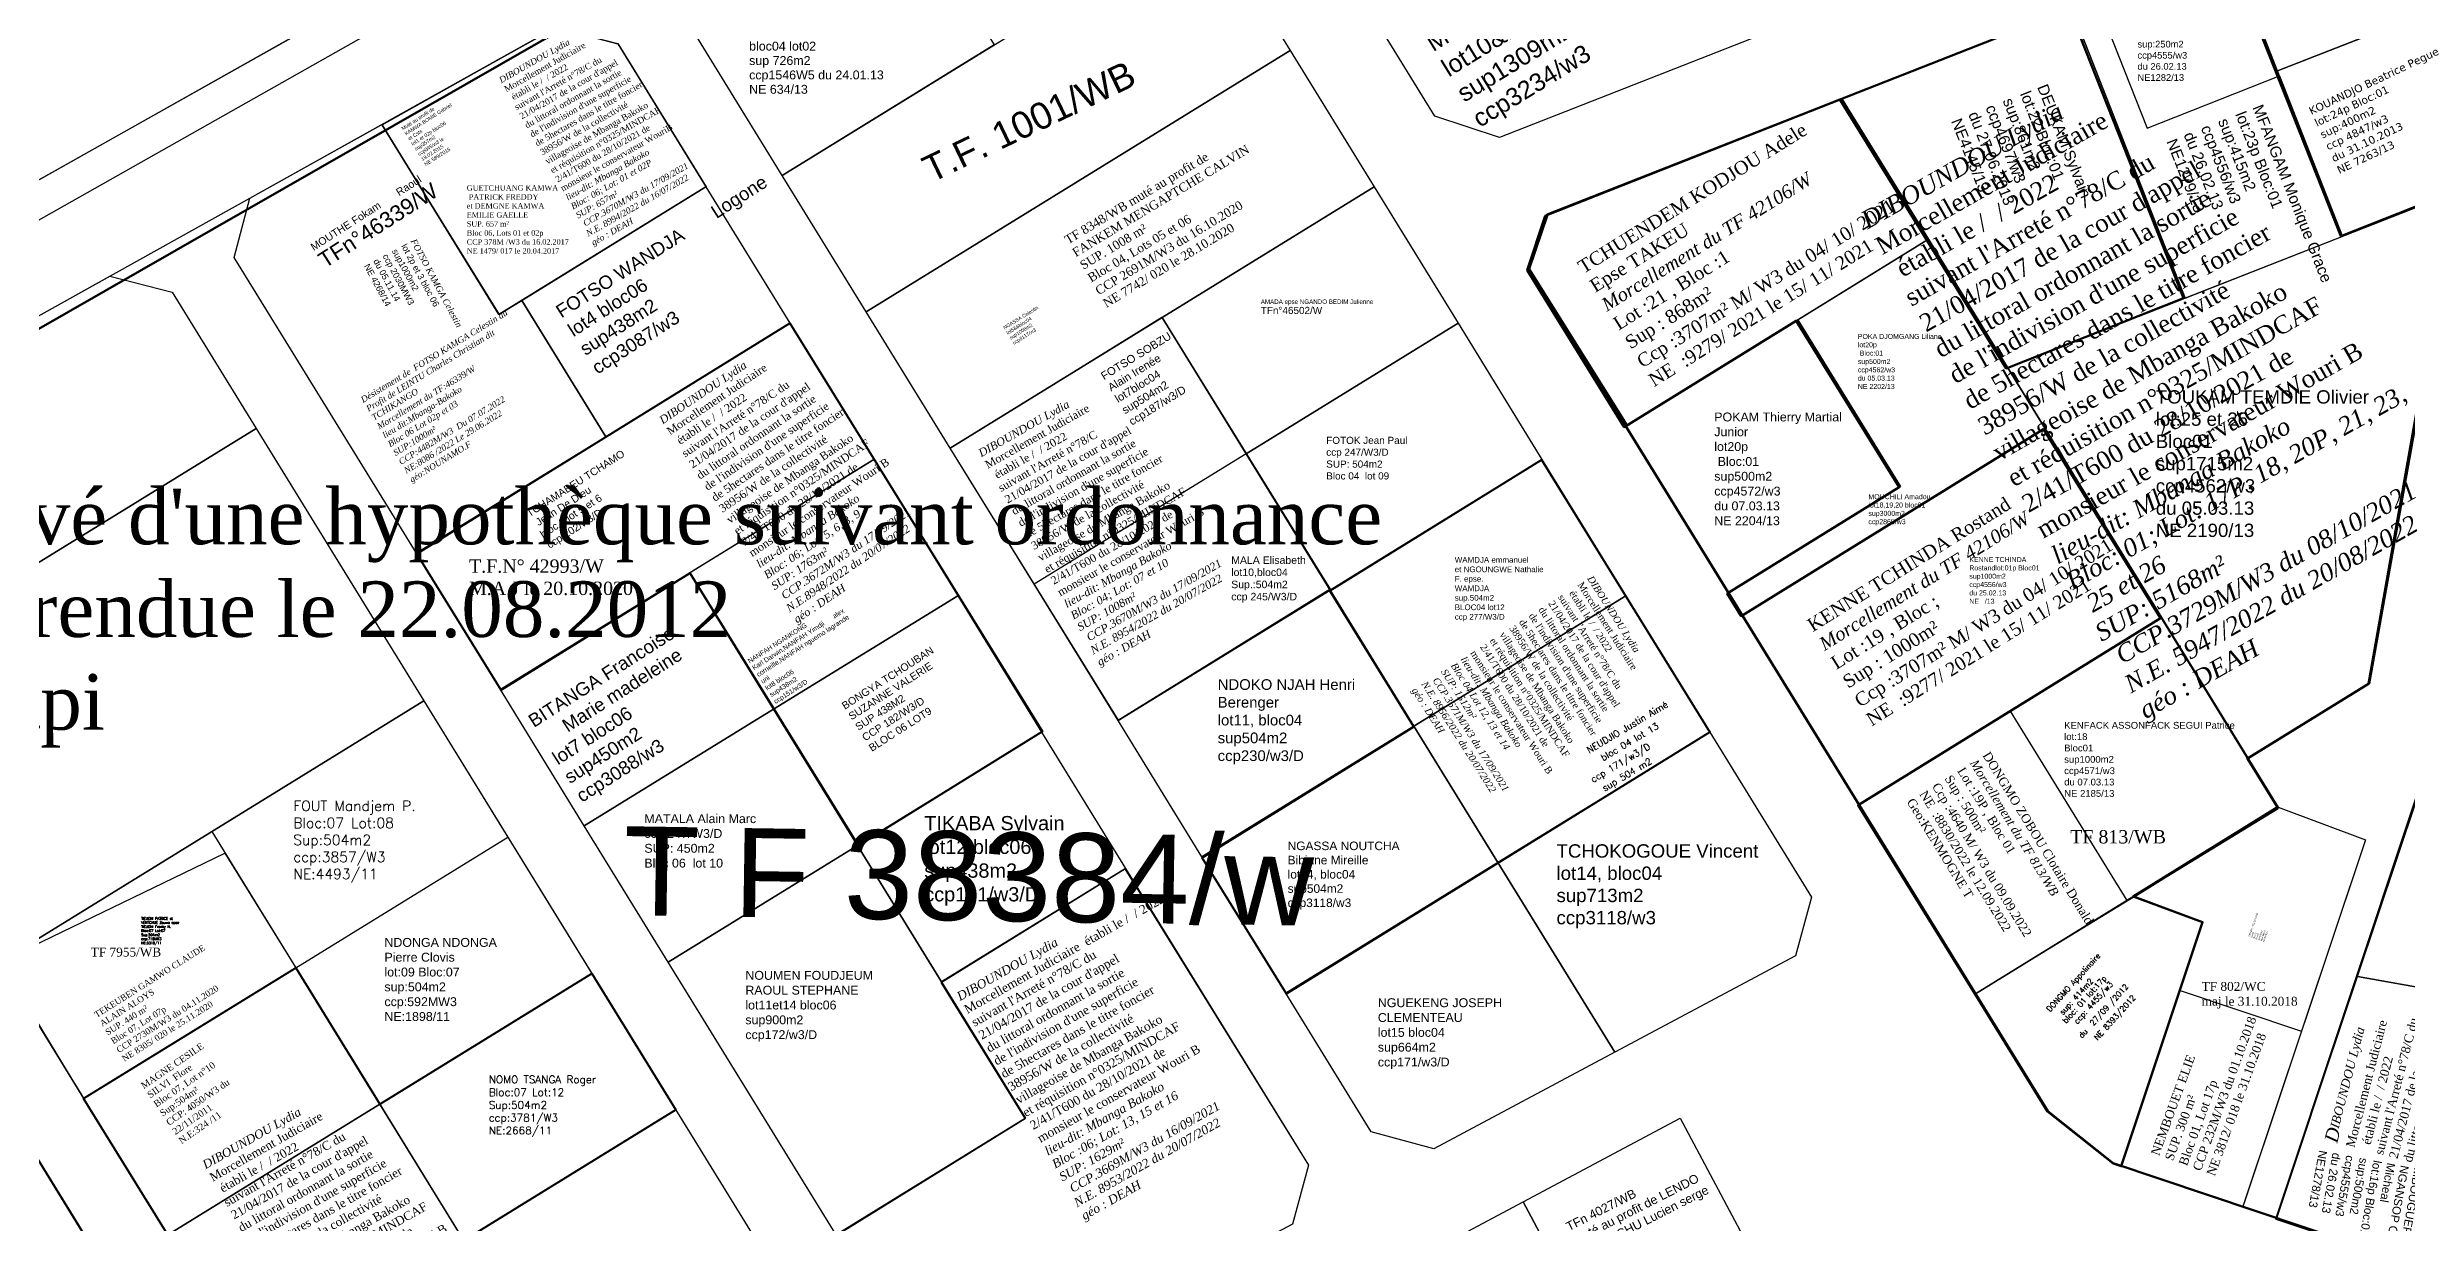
# Model space of a CAD drawing. Header units: millimetres. Extents: x 587399 to 927168, y 438565 to 1444955.
# Drawn here: x 922943.3 to 923208.7, y 1443260.9 to 1443393.1 of the extents above; entities that cross this region are included whole.
import ezdxf
from ezdxf.enums import TextEntityAlignment as Align

# ---------------------------------------------------------------- set-up
doc = ezdxf.new("R2010")
doc.units = ezdxf.units.MM
doc.header["$LTSCALE"] = 2
for name, color, linetype in [('CONTOUR', 130, 'Continuous'), ('end maj 26 02 2021', 7, 'Continuous'), ('MAJ NOV 2021', 7, 'Continuous'), ('TF 34914 ANNULE', 250, 'Continuous')]:
    doc.layers.add(name, color=color, linetype=linetype)
doc.styles.add('FONT1', font='romanc.shx', dxfattribs={"width": 0.7, "oblique": 18, "height": 3})
doc.styles.add('RomanS', font='romans.shx')
doc.styles.get("Standard").update_dxf_attribs({"font": 'arial.ttf'})
doc.styles.add('Times 1.0', font='times.ttf', dxfattribs={"width": 0.99, "height": 1})
doc.styles.add('Verdana 2.0', font='verdana.ttf', dxfattribs={"width": 0.99, "height": 2})

msp = doc.modelspace()

# ---------------------------------------------------------------- linework, layer by layer
at = {"color": 6, "lineweight": 40, "flags": 128}
for points in [[(922894.409, 1443336.18), (922901.398, 1443334.357), (922977.875, 1443210.199), (922976.084, 1443203.59), (922935.395, 1443181.901), (922928.36, 1443183.806), (922853.098, 1443305.994), (922854.74, 1443312.863), (922876.58, 1443326.24)], [(922938.817, 1443273.609), (922948.257, 1443258.283), (922924.417, 1443243.597), (922914.977, 1443258.923)]]:
    msp.add_lwpolyline(points, close=True, dxfattribs=at)
at = {"lineweight": 40, "flags": 128}
msp.add_lwpolyline([(922971.263, 1443289.576), (922980.704, 1443274.25), (923004.543, 1443288.935), (923014.012, 1443273.626), (922990.143, 1443258.924), (922999.582, 1443243.6), (922975.799, 1443228.948), (922947.394, 1443274.874)], close=True, dxfattribs=at)
at = {"layer": 'CONTOUR', "lineweight": 70, "flags": 128}
msp.add_lwpolyline([(923188.402, 1443404.4), (923201.261, 1443371.848), (923214.168, 1443376.946), (923204.373, 1443321.517), (923190.772, 1443313.105), (923194.148, 1443307.647), (923177.933, 1443297.618), (923185.706, 1443294.727), (923176.568, 1443267.269), (923175.666, 1443267.576), (923168.292, 1443273.407), (923160.129, 1443286.606), (923146.979, 1443307.868), (923180.998, 1443328.908), (923167.848, 1443350.17), (923133.828, 1443329.13), (923132.251, 1443331.682), (923151.58, 1443343.637), (923140.007, 1443362.347), (923120.678, 1443350.392), (923109.762, 1443368.043), (923111.782, 1443374.133), (923144.929, 1443387.227), (923163.634, 1443356.984), (923183.59, 1443364.867), (923170.73, 1443397.42)], dxfattribs=at)
at = {"layer": 'CONTOUR', "flags": 128}
for points in [[(923000.475, 1443395.313), (923007.468, 1443393.504), (923017.416, 1443377.42), (922994.17, 1443363.044), (922980.968, 1443384.39)], [(923068.675, 1443362.76), (923087.611, 1443332.143), (923063.797, 1443317.415), (923044.861, 1443348.032)], [(923064.522, 1443300.721), (923085.145, 1443267.377), (923083.367, 1443260.765), (923048.616, 1443242.16), (923041.579, 1443244.052), (923032.043, 1443259.47), (923053.306, 1443272.62), (923043.838, 1443287.928)]]:
    msp.add_lwpolyline(points, close=True, dxfattribs=at)
at = {"layer": 'CONTOUR', "lineweight": 40, "flags": 128}
for points in [[(923026.823, 1443362.063), (923055.227, 1443316.137), (923034.541, 1443303.344), (923015.605, 1443333.961), (922994.343, 1443320.81), (922984.875, 1443336.119)], [(923111.366, 1443346.714), (923130.302, 1443316.097), (923082.676, 1443286.641), (923073.208, 1443301.949), (923097.021, 1443316.678), (923087.549, 1443331.984)], [(923209.747, 1443308.63), (923231.754, 1443304.741), (923228.1, 1443284.061), (923240.378, 1443281.892), (923229.582, 1443249.463), (923193.995, 1443261.311)]]:
    msp.add_lwpolyline(points, close=True, dxfattribs=at)
at = {"layer": 'end maj 26 02 2021', "color": 3, "linetype": 'ByBlock'}
for p, q in [((923034.513, 1443425.745), (922918.35, 1443360.11)), ((922876.582, 1443326.236), (923038.976, 1443416.784))]:
    msp.add_line(p, q, dxfattribs=at)
at = {"layer": 'end maj 26 02 2021', "linetype": 'ByBlock', "lineweight": 50}
for p, q in [((923111.988, 1443374.282), (923215.066, 1443414.791)), ((923109.957, 1443368.196), (923111.988, 1443374.282)), ((923168.314, 1443273.453), (923109.957, 1443368.196)), ((923175.677, 1443267.606), (923168.314, 1443273.453)), ((923273.383, 1443234.881), (923175.677, 1443267.606))]:
    msp.add_line(p, q, dxfattribs=at)
at = {"layer": 'end maj 26 02 2021', "color": 5, "linetype": 'ByBlock'}
msp.add_line((922990.67, 1443405.35), (922915.91, 1443363.31), dxfattribs=at)
at = {"layer": 'end maj 26 02 2021', "linetype": 'ByBlock'}
msp.add_line((922977.4, 1443397.89), (922942.12, 1443378.05), dxfattribs=at)
at = {"layer": 'end maj 26 02 2021', "linetype": 'ByBlock', "ltscale": 0.0014}
for p, q in [((923083.102, 1443392.727), (923092.542, 1443377.401)), ((922996.674, 1443364.634), (923017.383, 1443377.389)), ((923017.383, 1443377.389), (923026.823, 1443362.063)), ((923092.542, 1443377.401), (923044.861, 1443348.032)), ((923006.114, 1443349.308), (922996.674, 1443364.634)), ((923044.861, 1443348.032), (923035.421, 1443363.358)), ((923026.823, 1443362.063), (923006.114, 1443349.308)), ((923078.14, 1443347.39), (923087.58, 1443332.06)), ((922994.268, 1443320.87), (923015.554, 1443333.982)), ((923015.554, 1443333.982), (923024.994, 1443318.656)), ((923063.74, 1443317.38), (923054.3, 1443332.71)), ((923087.58, 1443332.06), (923063.74, 1443317.38)), ((923003.708, 1443305.545), (922994.268, 1443320.87)), ((923024.994, 1443318.656), (923003.708, 1443305.545)), ((923073.182, 1443302.054), (923097.022, 1443316.739)), ((923097.022, 1443316.739), (923106.462, 1443301.413)), ((923106.462, 1443301.413), (923130.302, 1443316.097)), ((923130.302, 1443316.097), (923141.733, 1443297.54)), ((923082.622, 1443286.728), (923073.182, 1443302.054)), ((923106.462, 1443301.413), (923082.622, 1443286.728)), ((923119.598, 1443280.087), (923106.462, 1443301.413)), ((923141.733, 1443297.54), (923139.943, 1443290.931)), ((923139.943, 1443290.931), (923119.598, 1443280.087))]:
    msp.add_line(p, q, dxfattribs=at)
at = {"layer": 'end maj 26 02 2021', "color": 2, "linetype": 'ByBlock', "lineweight": 50, "ltscale": 0.0014, "flags": 128}
msp.add_lwpolyline([(923614.333, 1443642.287), (923626.35, 1443637.457), (923644.252, 1443611.185), (923935.141, 1442863.592), (923972.548, 1442778.381), (924016.972, 1442698.596), (924028.818, 1442680.362), (924035.937, 1442657.451), (924041.887, 1442629.718), (924034.273, 1442318.726), (923662.275, 1442331.869), (923559.098, 1442327.021), (923447.66, 1442296.73), (923146.118, 1442188.529), (923038.064, 1442136.459), (922975.999, 1442199.414), (922520.172, 1443111.88), (922562.844, 1443135.084), (922819.905, 1443291.35), (923038.98, 1443416.78), (923325.784, 1443533.848), (923601.592, 1443641.276)], close=True, dxfattribs=at)
at = {"layer": 'end maj 26 02 2021', "linetype": 'ByBlock', "flags": 128}
for points in [[(923118.604, 1443452.091), (923140.489, 1443396.225), (923106.66, 1443382.933), (923099.384, 1443385.361), (923073.846, 1443426.822), (923075.794, 1443433.106)], [(923154.899, 1443371.503), (923168.01, 1443350.217), (923133.952, 1443329.239), (923132.379, 1443331.794), (923151.73, 1443343.713), (923140.192, 1443362.444)], [(923140.192, 1443362.444), (923151.73, 1443343.713), (923132.379, 1443331.794), (923120.841, 1443350.525)], [(923168.01, 1443350.217), (923181.121, 1443328.931), (923147.064, 1443307.953), (923133.952, 1443329.239)], [(923194.232, 1443307.645), (923204.065, 1443303.968), (923190.25, 1443262.727), (923176.578, 1443267.306), (923185.767, 1443294.741), (923177.999, 1443297.646)], [(923209.882, 1443308.746), (923231.882, 1443304.817), (923228.19, 1443284.144), (923203.141, 1443288.618)], [(923203.141, 1443288.618), (923219.793, 1443285.644), (923209.911, 1443256.141), (923194.043, 1443261.456)], [(923203.141, 1443288.618), (923219.793, 1443285.644), (923209.911, 1443256.141), (923194.043, 1443261.456)]]:
    msp.add_lwpolyline(points, close=True, dxfattribs=at)
at = {"layer": 'end maj 26 02 2021', "linetype": 'ByBlock', "ltscale": 0.0014, "flags": 128}
for points in [[(923036.32, 1443415.29), (923049.82, 1443393.37), (923025.98, 1443378.68), (923014.46, 1443397.39), (923016.2, 1443404.09)], [(923215.086, 1443414.791), (923220.371, 1443410.46), (923218.502, 1443399.998), (923194.155, 1443390.431), (923188.663, 1443404.409)], [(923073.662, 1443408.053), (923083.102, 1443392.727), (923035.421, 1443363.358), (923025.981, 1443378.684)], [(923173.772, 1443398.558), (923179.485, 1443384.015), (923194.377, 1443389.867), (923201.463, 1443371.833), (923183.779, 1443364.885), (923170.979, 1443397.461)], [(923068.702, 1443362.716), (923078.142, 1443347.391), (923054.301, 1443332.706), (923044.861, 1443348.032)], [(923101.982, 1443362.075), (923111.422, 1443346.749), (923087.582, 1443332.065), (923078.142, 1443347.391)], [(922966.783, 1443350.239), (922985.663, 1443319.587), (922937.982, 1443290.218), (922919.102, 1443320.869)], [(923036.263, 1443346.737), (923045.703, 1443331.41), (923024.994, 1443318.656), (923015.554, 1443333.982)], [(923045.703, 1443331.411), (923055.143, 1443316.085), (923034.434, 1443303.33), (923024.994, 1443318.656)], [(923087.582, 1443332.065), (923097.022, 1443316.739), (923073.182, 1443302.054), (923063.741, 1443317.38)], [(923120.862, 1443331.423), (923130.302, 1443316.097), (923106.462, 1443301.413), (923097.022, 1443316.739)], [(922985.663, 1443319.587), (923034.462, 1443240.362), (923032.672, 1443233.753), (922991.983, 1443212.064), (922984.948, 1443213.969), (922937.982, 1443290.218)], [(923024.994, 1443318.656), (923034.434, 1443303.33), (923013.148, 1443290.219), (923003.708, 1443305.545)], [(923055.143, 1443316.085), (923064.583, 1443300.759), (923043.875, 1443288.004), (923034.434, 1443303.33)], [(922961.823, 1443304.902), (922971.263, 1443289.576), (922947.422, 1443274.892), (922937.982, 1443290.218)], [(922995.103, 1443304.261), (923004.543, 1443288.935), (922980.703, 1443274.25), (922971.263, 1443289.576)], [(923034.434, 1443303.33), (923053.315, 1443272.678), (923032.029, 1443259.567), (923013.148, 1443290.219)], [(923064.583, 1443300.759), (923085.145, 1443267.377), (923083.355, 1443260.768), (923048.57, 1443242.227), (923041.536, 1443244.132), (923032.029, 1443259.567), (923053.315, 1443272.678), (923043.875, 1443288.004)], [(923106.462, 1443301.413), (923119.598, 1443280.087), (923099.253, 1443269.242), (923092.219, 1443271.148), (923082.622, 1443286.728)], [(923177.999, 1443297.646), (923185.767, 1443294.741), (923176.578, 1443267.3), (923175.677, 1443267.608), (923168.314, 1443273.453), (923160.175, 1443286.667)], [(922971.263, 1443289.576), (922980.703, 1443274.25), (922956.863, 1443259.566), (922947.422, 1443274.892)], [(923004.543, 1443288.935), (923013.983, 1443273.609), (922990.143, 1443258.924), (922990.143, 1443258.924), (922980.703, 1443274.25)], [(923126.957, 1443272.677), (923140.128, 1443247.968), (923122.478, 1443238.561), (923109.308, 1443263.27)], [(923109.308, 1443263.27), (923122.478, 1443238.561), (923064.126, 1443207.457), (923052.035, 1443227.087), (923053.825, 1443233.696)]]:
    msp.add_lwpolyline(points, close=True, dxfattribs=at)
at = {"layer": 'end maj 26 02 2021', "color": 3, "linetype": 'ByBlock', "lineweight": -3, "ltscale": 0.0014, "flags": 128}
msp.add_lwpolyline([(923073.662, 1443408.053), (923083.102, 1443392.727), (923035.421, 1443363.358), (923025.979, 1443378.682), (923073.662, 1443408.053)], dxfattribs=at)
at = {"layer": 'end maj 26 02 2021', "linetype": 'ByBlock', "lineweight": -3, "ltscale": 0.0014, "flags": 128}
for points in [[(923218.496, 1443399.96), (923214.379, 1443376.908), (923201.463, 1443371.833), (923194.155, 1443390.431)], [(923170.979, 1443397.461), (923183.779, 1443364.885), (923163.809, 1443357.038), (923145.159, 1443387.315)], [(923168.01, 1443350.217), (923181.121, 1443328.931), (923147.064, 1443307.953), (923133.952, 1443329.239)]]:
    msp.add_lwpolyline(points, close=True, dxfattribs=at)
at = {"layer": 'end maj 26 02 2021', "color": 3, "linetype": 'ByBlock', "ltscale": 0.0014, "flags": 128}
for points in [[(923000.475, 1443395.313), (923007.465, 1443393.491), (923017.383, 1443377.389), (922996.674, 1443364.634), (923006.114, 1443349.308), (922984.828, 1443336.196), (922964.345, 1443369.451), (922964.345, 1443369.451), (922966.09, 1443376.143)], [(923092.54, 1443377.4), (923101.98, 1443362.08), (923078.14, 1443347.39), (923068.7, 1443362.72)]]:
    msp.add_lwpolyline(points, close=True, dxfattribs=at)
at = {"layer": 'end maj 26 02 2021', "color": 150, "linetype": 'ByBlock', "lineweight": -3, "ltscale": 0.0014, "flags": 128}
for points in [[(923000.475, 1443395.313), (923007.465, 1443393.491), (923017.383, 1443377.389), (922994.111, 1443363.056), (922980.948, 1443384.426)], [(922963.289, 1443302.458), (922971.263, 1443289.576), (922947.423, 1443274.89), (922938.102, 1443290.296)], [(923183.185, 1443287.031), (923196.859, 1443282.456), (923190.249, 1443262.725), (923176.576, 1443267.301)]]:
    msp.add_lwpolyline(points, close=True, dxfattribs=at)
at = {"layer": 'end maj 26 02 2021', "color": 3, "linetype": 'ByBlock', "lineweight": -3, "ltscale": 0.0014, "flags": 128}
for points in [[(923083.102, 1443392.727), (923092.542, 1443377.401), (923044.861, 1443348.032), (923035.421, 1443363.358)], [(923194.232, 1443307.645), (923204.065, 1443303.968), (923190.262, 1443262.721), (923176.58, 1443267.305), (923185.767, 1443294.741), (923178.095, 1443297.61)], [(922961.823, 1443304.902), (922971.263, 1443289.576), (922947.423, 1443274.89), (922937.982, 1443290.218)], [(923126.957, 1443272.677), (923140.128, 1443247.968), (923122.478, 1443238.561), (923109.308, 1443263.27)]]:
    msp.add_lwpolyline(points, close=True, dxfattribs=at)
at = {"layer": 'end maj 26 02 2021', "linetype": 'ByBlock', "lineweight": 25, "ltscale": 0.0014, "flags": 128}
msp.add_lwpolyline([(922980.948, 1443384.426), (922994.111, 1443363.056), (922996.674, 1443364.634), (923006.114, 1443349.308), (922984.828, 1443336.196), (922964.345, 1443369.451), (922966.09, 1443376.143)], close=True, dxfattribs=at)
at = {"layer": 'end maj 26 02 2021', "color": 250, "linetype": 'ByBlock', "flags": 128}
msp.add_lwpolyline([(923214.379, 1443376.908), (923204.483, 1443321.497), (923190.866, 1443313.11), (923163.809, 1443357.038)], close=True, dxfattribs=at)
at = {"layer": 'end maj 26 02 2021', "color": 2, "linetype": 'ByBlock', "flags": 128}
msp.add_lwpolyline([(923154.899, 1443371.503), (923194.233, 1443307.465), (923160.175, 1443286.667), (923120.841, 1443350.525)], close=True, dxfattribs=at)
at = {"layer": 'end maj 26 02 2021', "linetype": 'ByBlock', "ltscale": 0.0014, "flags": 128}
for points in [[(922950.361, 1443367.374), (922957.351, 1443365.552), (922966.783, 1443350.239), (922919.102, 1443320.869), (922908.392, 1443338.257), (922910.137, 1443344.949), (922950.361, 1443367.374)], [(923111.422, 1443346.749), (923120.862, 1443331.423), (923097.022, 1443316.739), (923087.58, 1443332.06), (923111.422, 1443346.749)], [(922985.663, 1443319.587), (922995.103, 1443304.261)]]:
    msp.add_lwpolyline(points, dxfattribs=at)
at = {"layer": 'end maj 26 02 2021', "color": 3, "linetype": 'ByBlock', "flags": 128}
msp.add_lwpolyline([(923026.823, 1443362.063), (923036.263, 1443346.737), (922994.268, 1443320.87), (922984.828, 1443336.196)], close=True, dxfattribs=at)
at = {"layer": 'end maj 26 02 2021', "color": 5, "linetype": 'ByBlock', "flags": 128}
msp.add_lwpolyline([(922980.703, 1443274.25), (922999.583, 1443243.598), (922975.743, 1443228.914), (922956.863, 1443259.566)], close=True, dxfattribs=at)
at = {"layer": 'MAJ NOV 2021', "flags": 128}
for points in [[(923145.203, 1443387.257), (923154.903, 1443371.504), (923140.276, 1443362.495), (923121.033, 1443350.642), (923110.073, 1443368.167), (923112.105, 1443374.256), (923128.816, 1443380.819)], [(923168.014, 1443350.219), (923181.125, 1443328.933), (923147.068, 1443307.955), (923133.956, 1443329.241)]]:
    msp.add_lwpolyline(points, close=True, dxfattribs=at)
at = {"layer": 'TF 34914 ANNULE', "color": 3, "lineweight": 30, "ltscale": 0.0014, "flags": 128}
msp.add_lwpolyline([(923181.121, 1443328.931), (923194.232, 1443307.645), (923160.175, 1443286.667), (923147.064, 1443307.953), (923181.121, 1443328.931)], dxfattribs=at)
at = {"layer": 'TF 34914 ANNULE', "color": 5, "ltscale": 0.0014, "flags": 128}
msp.add_lwpolyline([(923164.093, 1443318.442), (923177.199, 1443297.163), (923160.175, 1443286.667), (923147.064, 1443307.953), (923164.093, 1443318.442)], dxfattribs=at)

# ---------------------------------------------------------------- texts
at = {"color": 250, "attachment_point": 1}
for s, insert, char_height, width, rotation in [("\\A1;{\\fTimes New Roman|b0|i1|c0|p18;\\C7;DIBOUNDOU Lydia\\P\\A0;\\fTimes New Roman|b0|i0|c0|p18;\\C1;Morcellement Judiciaire \\P établi le /  / 2022\\Psuivant l'Arreté n°78/C du \\P21/04/2017 de la cour d'appel\\Pdu littoral ordonnant la sortie \\Pde l'indivision d'une superficie\\Pde 5hectares dans le titre foncier\\P38956/W de la collectivité\\Pvillageoise de Mbanga Bakoko\\Pet réquisition n°0325/MINDCAF\\P2/41/T600 du 28/10/2021 de \\Pmonsieur le conservateur WouriB\\A1;\\fTimes New Roman|b0|i1|c0|p18;\\C7;\\Plieu-dit: Mbanga Bakoko\\P\\C256;Bloc: 06; Lot: 01 et 02P \\PSUP: 657m²\\P CCP.3670M/W3 du 17/09/2021\\PN.E. 8994/2022 du 16/07/2022\\P\\C1;géo : DEAH}", (922994.026, 1443389.646), 0.7, 23.95816, 29.58016), ("\\A1;{\\fTimes New Roman|b0|i1|c0|p18;\\C7;DIBOUNDOU Lydia\\P\\A0;\\fTimes New Roman|b0|i0|c0|p18;\\C1;Morcellement Judiciaire  \\P établi le /  / 2022\\Psuivant l'Arreté n°78/C du \\P21/04/2017 de la cour d'appel\\Pdu littoral ordonnant la sortie \\Pde l'indivision d'une superficie\\Pde 5hectares dans le titre foncier\\P38956/W de la collectivité\\Pvillageoise de Mbanga Bakoko\\Pet réquisition n°0325/MINDCAF\\P2/41/T600 du 28/10/2021 de \\Pmonsieur le conservateur Wouri B\\A1;\\fTimes New Roman|b0|i1|c0|p18;\\P\\C7;lieu-dit: Mbanga Bakoko\\P\\C256;Bloc: 01; Lot: 17P, 18, 20P, 21, 23,\\P 25 et 26 \\PSUP: 5168m²\\P CCP.3729M/W3 du 08/10/2021\\PN.E. 5947/2022 du 20/08/2022\\P\\C1;géo : DEAH}", (923147.05, 1443374.345), 2, 53.17525, 29.58016), ("\\A1;{\\fTimes New Roman|b0|i1|c0|p18;\\C7;DIBOUNDOU Lydia\\P\\A0;\\fTimes New Roman|b0|i0|c0|p18;\\C1;Morcellement Judiciaire \\P établi le /  / 2022\\Psuivant l'Arreté n°78/C du \\P21/04/2017 de la cour d'appel\\Pdu littoral ordonnant la sortie \\Pde l'indivision d'une superficie\\Pde 5hectares dans le titre foncier\\P38956/W de la collectivité\\Pvillageoise de Mbanga Bakoko\\Pet réquisition n°0325/MINDCAF\\P2/41/T600 du 28/10/2021 de \\Pmonsieur le conservateur Wouri B\\A1;\\fTimes New Roman|b0|i1|c0|p18;\\P\\C7;lieu-dit: Mbanga Bakoko\\P\\C256;Bloc: 06; Lot: 5, 6, 8, 9\\PSUP: 1763m²\\P CCP.3672M/W3 du 17/09/2021\\PN.E.8948/2022 du 20/07/2022\\P\\C1;géo : DEAH}", (923012.022, 1443351.428), 0.9, 36.69201, 34.00733), ("\\A1;{\\fTimes New Roman|b0|i1|c0|p18;\\C7;DIBOUNDOU Lydia\\P\\A0;\\fTimes New Roman|b0|i0|c0|p18;\\C1;Morcellement Judiciaire \\P établi le /  / 2022\\Psuivant l'Arreté n°78/C  \\P21/04/2017 de la cour d'appel\\Pdu littoral ordonnant la sortie \\Pde l'indivision d'une superficie\\Pde 5hectares dans le titre foncier\\P38956/W de la collectivité\\Pvillageoise de Mbanga Bakoko\\Pet réquisition n°0325/MINDCAF\\P2/41/T600 du 28/10/2021 de \\Pmonsieur le conservateur Wouri B\\P\\A1;\\fTimes New Roman|b0|i1|c0|p18;\\C7;lieu-dit: Mbanga Bakoko\\P\\C256;Bloc: 04; Lot: 07 et 10 \\PSUP: 1008m²\\P CCP.3670M/W3 du 17/09/2021\\PN.E. 8954/2022 du 20/07/2022\\P\\C1;géo : DEAH}", (923047.916, 1443347.775), 0.9, 24.01987, 29.58016), ("\\A1;{\\fTimes New Roman|b0|i1|c0|p18;\\C7;DIBOUNDOU Lydia\\P\\A0;\\fTimes New Roman|b0|i0|c0|p18;\\C1;Morcellement Judiciaire \\P établi le /  / 2022\\Psuivant l'Arreté n°78/C du \\P21/04/2017 de la cour d'appel\\Pdu littoral ordonnant la sortie \\Pde l'indivision d'une superficie\\Pde 5hectares dans le titre foncier\\P38956/W de la collectivité\\Pvillageoise de Mbanga Bakoko\\Pet réquisition n°0325/MINDCAF\\P2/41/T600 du 28/10/2021 de \\Pmonsieur le conservateur Wouri B\\A1;\\fTimes New Roman|b0|i1|c0|p18;\\P\\C7;lieu-dit: Mbanga Bakoko\\P\\C256;Bloc 04 Lot 12, 13 et 14\\PSUP: 1512m²\\P CCP.3671M/W3 du 17/09/2021\\PN.E. 8956/2022 du 20/07/2022\\P\\C1;géo : DEAH}", (923117.137, 1443333.772), 0.78, 18.4269, 302.49341), ("\\A1;{\\fTimes New Roman|b0|i1|c0|p18;\\C7;DIBOUNDOU Lydia\\P\\A0;\\fTimes New Roman|b0|i0|c0|p18;\\C1;Morcellement Judiciaire  établi le /  / 2022\\Psuivant l'Arreté n°78/C du \\P21/04/2017 de la cour d'appel\\Pdu littoral ordonnant la sortie \\Pde l'indivision d'une superficie\\Pde 5hectares dans le titre foncier\\P38956/W de la collectivité\\Pvillageoise de Mbanga Bakoko\\Pet réquisition n°0325/MINDCAF\\P2/41/T600 du 28/10/2021 de \\Pmonsieur le conservateur Wouri B\\A1;\\fTimes New Roman|b0|i1|c0|p18;\\C7;\\Plieu-dit: Mbanga Bakoko\\P\\C256;Bloc :06; Lot: 13, 15 et 16\\PSUP: 1629m²\\P CCP.3669M/W3 du 16/09/2021\\PN.E. 8953/2022 du 20/07/2022\\P\\C1;géo : DEAH}", (923045.472, 1443286.702), 1, 73.02934, 29.58016), ("\\A1;{\\fTimes New Roman|b0|i1|c0|p18;\\C7;D\\H0.6667x;IBOUNDOU Lydia\\P\\A0;\\fTimes New Roman|b0|i0|c0|p18;\\C1;Morcellement Judiciaire\\P  établi le /  / 2022\\Psuivant l'Arreté n°78/C du \\P21/04/2017 de la cour d'appel\\Pdu littoral ordonnant la sortie \\Pde l'indivision d'une superficie\\Pde 5hectares dans le titre foncier\\P38956/W de la collectivité\\Pvillageoise de Mbanga Bakoko\\Pet réquisition n°0325/MINDCAF\\P2/41/T600 du 28/10/2021 de \\Pmonsieur le conservateur Wouri B\\A1;\\fTimes New Roman|b0|i1|c0|p18;\\C7;\\Plieu-dit: Mbanga Bakoko\\P\\C256;Bloc: 01; Lot: 12P, 15P, 12 et 16 \\PSUP: 1680m²\\P CCP.3724M/W3 du 07/10/2021\\PN.E. 8998/2022 du  16 /09/2022\\P\\C1;géo : DEAH}", (923199.402, 1443270.18), 1.5, 48.92269, 75.47902), ("\\A1;{\\fTimes New Roman|b0|i1|c0|p18;\\C7;DIBOUNDOU Lydia\\P\\A0;\\fTimes New Roman|b0|i0|c0|p18;\\C1;Morcellement Judiciaire  \\P établi le /  / 2022\\Psuivant l'Arreté n°78/C du \\P21/04/2017 de la cour d'appel\\Pdu littoral ordonnant la sortie \\Pde l'indivision d'une superficie\\Pde 5hectares dans le titre foncier\\P38956/W de la collectivité\\Pvillageoise de Mbanga Bakoko\\Pet réquisition n°0325/MINDCAF\\P2/41/T600 du 28/10/2021 de \\Pmonsieur le conservateur Wouri B\\A1;\\fTimes New Roman|b0|i1|c0|p18;\\C7;\\Plieu-dit: Mbanga Bakoko\\P\\C256;Bloc: 07 ;Lot: 10, 11, 12, 13 et 14 \\PSUP: 2015m²\\P CCP.3669M/W3 du 16/09/2021\\PN.E. 8989/2022 du  16 /09/2022\\P\\C1;géo : DEAH}", (922960.633, 1443267.771), 0.975, 36.69201, 29.58016)]:
    msp.add_mtext(s, dxfattribs=dict(at, insert=insert, char_height=char_height, width=width, rotation=rotation))
at = {"layer": 'end maj 26 02 2021', "linetype": 'ByBlock', "ltscale": 0.0014}
for s, height, p in [('bloc04 lot02 ', 1, (923022.248, 1443392.725)), ('sup 726m2', 1, (923022.248, 1443391.106)), ('ccp1546W5 du 24.01.13', 1, (923022.248, 1443389.487)), ('NE 634/13', 1, (923022.248, 1443387.868)), ('lot10,bloc04', 0.84375, (923076.473, 1443333.635)), ('MALA Elisabeth', 0.84375, (923076.473, 1443335.001)), ('ccp 245/W3/D', 0.84375, (923076.473, 1443330.903)), ('Sup.:504m2', 0.8438, (923076.473, 1443332.269))]:
    msp.add_text(s, height=height, dxfattribs=at).set_placement(p)
at = {"layer": 'end maj 26 02 2021', "color": 1, "linetype": 'ByBlock'}
for s, height, rotation, p in [('T.F. 1001/WB', 3, 25.62846, (923042.715, 1443377.803)), ('T F 38384/w', 10, 359.11666, (923008.04, 1443295.507))]:
    msp.add_text(s, height=height, rotation=rotation, dxfattribs=at).set_placement(p)
at = {"layer": 'end maj 26 02 2021', "linetype": 'ByBlock', "style": 'FONT1', "width": 0.99}
for s, p in [('NEUDJIO Justin Aimé', (923121.003, 1443316.656)), ('bloc 04 lot 13', (923121.287, 1443315.005)), ('ccp 171/w3/D', (923120.27, 1443312.587)), ('sup 504 m2', (923121.045, 1443311.211))]:
    msp.add_text(s, height=0.75, rotation=30.65679, dxfattribs=at).set_placement(p, align=Align.MIDDLE)
at = {"layer": 'end maj 26 02 2021', "linetype": 'ByBlock', "style": 'RomanS'}
for s, p in [('DONGMO Appolinaire', (923170.952, 1443288.158)), ('sup: 414m2', (923171.284, 1443286.556)), ('bloc: 01 lot:17p ', (923172.353, 1443286.406)), ('ccp: 4455/w3', (923173.203, 1443285.87)), ('du  27/09 /2012', (923174.328, 1443284.943)), ('NE 8393/2012', (923175.609, 1443284.197))]:
    msp.add_text(s, height=0.63, rotation=47.82796, dxfattribs=at).set_placement(p, align=Align.TOP_CENTER)
at = {"layer": 'end maj 26 02 2021', "color": 2, "linetype": 'ByBlock', "attachment_point": 1}
for s, insert, char_height, width, rotation in [('DEUMENI Jean-marie etWONGA TIAKO Josette M ICHELINE\\Plot10&11bloc03\\Psup1309m2\\Pccp3234/w3', (923094.635, 1443399.915), 2, 33.8, 31.63086), ('{\\C1;Muté au profit de\\P}KAMWA BOMIE Gabriel \\Pet Csts     \\Plot1 et 02p bloc06\\Psup357m2\\Pccp045/w3 le \\P19.02.2015\\PNE 589/2015', (922983.08, 1443384.087), 0.40943, 11.07104, 32.67099), ('MOUTHE Fokam       Raoul\\P{\\H2.087x;\\C1;TFn°46339/W}', (922972.812, 1443370.89), 0.85, 39.9758, 32.67099), ('FOTSO WANDJA       Logone\\Plot4 bloc06\\Psup438m2\\Pccp3087/w3', (923000.325, 1443363.851), 1.5, 33.8, 32.67099), ('NGASSA Celestin\\Plot5&6bloc04\\Psup1008m2\\Pccp3117/w3', (923050.77, 1443361.68), 0.4, 6.76, 31.63086), ('FOTSO SOBZU\\PAlain Irenée\\Plot7bloc04\\Psup504m2\\Pccp187/w3/D', (923061.688, 1443356.412), 0.9, 15.21, 31.63086), ('TCHAMABEU TCHAMO\\P Jean De Dieu\\Pbloc 6 lot 5 et 6\\Pccp 202/w3/D', (922997.088, 1443340.954), 0.84375, 19.0125, 32.67099), ('NANFAH NGANKONG\\PKarl Darwin,NANFAH Yimdji      alex corneille,NANFAH nguemo lagrande uni \\Plot8 bloc06\\Psup438m2\\Pccp151/w3/D', (923022.024, 1443324.247), 0.54, 12.168, 32.67099), ('BITANGA Francoise\\P     Marie madeleine \\Plot7 bloc06\\Psup450m2\\Pccp3088/w3', (922997.232, 1443317.808), 1.5, 33.8, 32.67099), ('BONGYA TCHOUBAN\\PSUZANNE VALERIE\\PSUP 438M2\\PCCP 182/W3/D\\PBLOC 06 LOT9\\P                              ', (923032.559, 1443319.3), 0.84375, 19.0125, 32.67099), ('\\A1;{\\C1;TFn 4027/WB\\PMuté au profit \\C7;de LENDO TCHETCHU Lucien serge \\Plot02 bloc05\\Psup560m2\\Pccp 2724M/W3 du 30.11.2020\\PNE 7888 / 020 du \\P02.11.2020}', (923114, 1443260.848), 1, 16.9, 26.95684)]:
    msp.add_mtext(s, dxfattribs=dict(at, insert=insert, char_height=char_height, width=width, rotation=rotation))
at = {"layer": 'end maj 26 02 2021', "linetype": 'ByBlock', "attachment_point": 1}
for s, insert, char_height, width in [('CHEUHEBOU DJIAHA Cathérine\\Plot:23P Bloc01\\Psup:250m2\\Pccp4555/w3\\Pdu 26.02.13\\PNE1282/13', (923178.403, 1443397.572), 0.75, 13.49), ('AMADA epse NGANDO BEDIM Julienne\\P{\\H1.6x;\\C1;TFn°46502/W}', (923079.796, 1443364.738), 0.5, 13.26), ('POKA DJOMGANG Liliane\\Plot20p\\P Bloc:01\\Psup500m2\\Pccp4562/w3\\Pdu 05.03.13\\PNE 2202/13', (923146.945, 1443360.86), 0.5625, 14.51), ('TOUKAM TEMDIE Olivier\\Plot:25 et 26\\PBloc01\\Psup1715m2\\Pccp4562/w3\\Pdu 05.03.13\\PNE 2190/13', (923180.462, 1443354.529), 1.5, 24.56371), ('POKAM Thierry Martial Junior\\Plot20p\\P Bloc:01\\Psup500m2\\Pccp4572/w3\\Pdu 07.03.13\\PNE 2204/13', (923130.798, 1443352.024), 1, 14.51), ('FOTOK Jean Paul\\Pccp 247/W3/D\\PSUP: 504m2\\PBloc 04  lot 09', (923087.156, 1443349.294), 0.8, 13.25605), ('WAMDJA emmanuel\\Pet NGOUNGWE Nathalie F. epse.\\PWAMDJA\\Psup.504m2\\PBLOC04 lot12\\Pccp 277/W3/D', (923101.613, 1443335.775), 0.64, 10.6048), ('KENNE TCHINDA Rostandlot:01p Bloc01\\Psup1000m2\\Pccp4556/w3\\Pdu 25.02.13\\PNE   /13', (923159.485, 1443335.771), 0.5625, 10.12), ('KENFACK ASSONFACK SEGUI Patrice\\Plot:18\\PBloc01\\Psup1000m2\\Pccp4571/w3\\Pdu 07.03.13\\PNE 2185/13', (923170.157, 1443317.233), 0.76553, 18.2)]:
    msp.add_mtext(s, dxfattribs=dict(at, insert=insert, char_height=char_height, width=width))
at = {"layer": 'end maj 26 02 2021', "linetype": 'ByBlock', "insert": (923197.57, 1443386.269), "char_height": 0.88165, "width": 31.62, "attachment_point": 1, "rotation": 25.40448, "style": 'Verdana 2.0'}
msp.add_mtext('{\\fVerdana|b0|i0|c0|p0;KOUANDJO Beatrice Pegue\\Plot:24p Bloc:01\\Psup:400m2\\Pccp 4847/w3\\Pdu 31.10.2013\\PNE 7263/13}', dxfattribs=at)
at = {"layer": 'end maj 26 02 2021', "linetype": 'ByBlock', "attachment_point": 1}
for s, insert, char_height, width, rotation in [('DEUKAM Sylvain\\Plot:22 Bloc:01\\Psup:861m2\\Pccp4697/w3\\Pdu 27.06.2013\\PNE4145/13', (923168.261, 1443389.092), 1.25, 21.52, 291.61521), ('MFANGAM Monique Grace\\Plot:23p Bloc:01\\Psup:415m2\\Pccp4556/w3\\Pdu 26.02.13\\PNE1279/13', (923192.478, 1443386.8), 1.25, 21.52, 291.61521), ('TANKOUA NGABO Blaise Paulin\\Plot:17p\\PBloc01\\Psup664m2\\Pccp4568/w3\\PNE 2199/13', (923190.861, 1443293.11), 0.17214, 3.09507, 70.32069), ('{\\fTimes New Roman|b0|i0|c0|p18;MAGNE CESILE SILVI  Flore \\PBloc 07, Lot n°10\\PSup:504m²\\PCCP: 4050/W3 du 22/11/2011\\PN.E:324 /11}', (922953.746, 1443276.539), 0.75, 10.84853, 34.44698), ('MBOUGUEP NGANSOP Oliver Micheal\\Plot:16p Bloc:01\\Psup:500m2\\Pccp4555/w3\\Pdu 26.02.13\\PNE1278/13', (923210.463, 1443266.983), 0.93371, 13.39565, 259.61634)]:
    msp.add_mtext(s, dxfattribs=dict(at, insert=insert, char_height=char_height, width=width, rotation=rotation))
at = {"layer": 'end maj 26 02 2021', "color": 150, "linetype": 'ByBlock', "lineweight": -3, "ltscale": 0.0014, "attachment_point": 1, "style": 'Times 1.0'}
for s, insert, char_height, width, rotation in [('{\\C1;TF 8348/WB muté au profit de\\P\\C256;FANKEM MENGAPTCHE CALVIN\\PSUP. 1008 m²\\PBloc 04, Lots 05 et 06\\PCCP 2691M/W3 du 16.10.2020\\PNE 7742/ 020 le 28.10.2020}', (923057.607, 1443371.766), 1, 51.53858, 31.09066), ('{\\fTimes New Roman|b0|i1|c0|p18;\\C1;Désistement de  \\W1;\\C256;FOTSO KAMGA Celestin\\W0.99;\\C7; au Profit de LEINTU Charles Christian dit\\PTCHIKANGO\\P\\C1;Morcellement du TF:46339/W\\C7;\\Plieu dit:Mbanga-Bakoko\\PBloc 06 Lot 02p et 03\\PSUP:1000m²\\PCCP:4482M/W3  Du 07.07.2022\\PNE:8086 /2022 Le 29.06.2022\\Pgéo:NOUNAMO.F}', (922978.472, 1443353.687), 0.7, 21.28271, 31.41212), ('{\\C256;TEKEUBEN GAMWO CLAUDE\\PALAIN ALOYS\\PSUP. 440 m²\\PBloc 07, Lot 07p\\PCCP 2730M/W3 du 04.11.2020\\PNE 8305/ 020 le 25.11.2020}', (922948.503, 1443284.526), 0.7, 30.05927, 32.14776), ('{\\C256;NEMBOUET ELIE\\PSUP. 300 m²\\PBloc 01, Lot 17p\\PCCP 232M/W3 du 01.10.2018\\PNE 3812/ 018 le 31.10.2018}', (923179.883, 1443268.717), 1, 58.48681, 69.95185)]:
    msp.add_mtext(s, dxfattribs=dict(at, insert=insert, char_height=char_height, width=width, rotation=rotation))
for s, insert, char_height, width in [('{\\fTimes New Roman|b0|i0|c186|p18;\\C256;GUETCHUANG KAMWA\\fTimes New Roman|b0|i0|c0|p18;\\P\\fTimes New Roman|b0|i0|c186|p18; PATRICK FREDDY\\Pet DEMGNE KAMWA \\fTimes New Roman|b0|i0|c0|p18;\\P\\fTimes New Roman|b0|i0|c186|p18;EMILIE GAELLE\\PSUP. 657 m²\\PBloc 06, Lots 01 et 02p\\PCCP 378M /W3 du 16.02.2017\\PNE 1479/ 017 le 20.04.2017}', (922990.487, 1443377.587), 0.6075, 19.95867), ('{\\fTimes New Roman|b0|i0|c186|p18;\\C1;T.F.N° 4\\fTimes New Roman|b0|i0|c0|p18;2993\\fTimes New Roman|b0|i0|c186|p18;/W\\PM.A.J le 20.10.2020 }', (922990.743, 1443335.502), 1.5, 55.93748), ('{\\C1;TF 813/WB}', (923170.829, 1443305.065), 1.5, 50.19084), ('{\\C1;TF 7955/WB}', (922948.187, 1443291.849), 1, 18.04038), ('{\\C1;TF 802/WC\\Pmaj le 31.10.2018}', (923185.613, 1443287.99), 1, 50.19084)]:
    msp.add_mtext(s, dxfattribs=dict(at, insert=insert, char_height=char_height, width=width))
at = {"layer": 'end maj 26 02 2021', "linetype": 'ByBlock', "insert": (922984.764, 1443371.645), "char_height": 0.71269, "attachment_point": 1, "rotation": 298.21671}
msp.add_mtext('{\\fTimes New Roman|b0|i1|c0|p18;FOTSO KAMGA Celestin\\P}lot 2p et 3 bloc 06\\Psup1000m2\\Pccp 2030MW3\\Pdu 05.11.14\\PNE 4268/14', dxfattribs=at)
at = {"layer": 'end maj 26 02 2021', "color": 1, "linetype": 'ByBlock', "lineweight": -3, "ltscale": 0.0014, "insert": (922916.578, 1443343.456), "char_height": 6.25024, "width": 534.8356, "attachment_point": 1, "style": 'Times 1.0'}
msp.add_mtext("{\\fTimes New Roman|b0|i0|c0|p0;est grevé d'une hypothèque suivant ordonnance\\Pn°521 rendue le 22.08.2012\\Ppar le tpi}", dxfattribs=at)
at = {"layer": 'end maj 26 02 2021', "color": 2, "linetype": 'ByBlock', "attachment_point": 1}
for s, insert, char_height, width in [('MOUCHILI Amadou\\Plot18,19,20 bloc01\\Psup3000m2\\Pccp2865/w3', (923148.133, 1443342.841), 0.5625, 10.12), ('NDOKO NJAH Henri \\PBerenger\\Plot11, bloc04\\Psup504m2\\Pccp230/w3/D', (923074.949, 1443322.036), 1.2, 27.04), ('MATALA Alain Marc\\Pccp 247/W3/D\\PSUP: 450m2\\PBloc 06  lot 10', (923010.462, 1443306.854), 1, 16.9), ('TIKABA Sylvain\\Plot12 bloc06\\Psup438m2\\Pccp141/w3/D', (923041.946, 1443306.649), 1.6, 27.04), ('NGASSA NOUTCHA\\PBibiane Mireille\\Plot14, bloc04\\Psup504m2\\Pccp3118/w3', (923082.814, 1443303.775), 0.96, 21.632), ('TCHOKOGOUE Vincent\\Plot14, bloc04\\Psup713m2\\Pccp3118/w3', (923113.056, 1443303.472), 1.5, 33.8), ('NDONGA NDONGA \\PPierre Clovis\\Plot:09 Bloc:07\\Psup:504m2\\Pccp:592MW3\\PNE:1898/11', (922981.227, 1443292.939), 1, 16.9), ('NOUMEN FOUDJEUM RAOUL STEPHANE\\Plot11et14 bloc06\\Psup900m2\\Pccp172/w3/D', (923021.822, 1443289.232), 1, 16.9), ('NGUEKENG JOSEPH\\PCLEMENTEAU\\Plot15 bloc04\\Psup664m2\\Pccp171/w3/D', (923092.959, 1443286.156), 1, 16.9)]:
    msp.add_mtext(s, dxfattribs=dict(at, insert=insert, char_height=char_height, width=width))
at = {"layer": 'end maj 26 02 2021', "linetype": 'ByBlock', "attachment_point": 1, "style": 'RomanS'}
for s, insert, char_height, width in [('FOUT Mandjem P.\\PBloc:07 Lot:08\\PSup:504m2\\Pccp:3857/W3\\PNE:4493/11', (922970.98, 1443308.362), 1.1475, 111.38), ('TIEUGNI PATRICE et \\PVENTCHUE Zeuwa epse \\PTIEUGNI Franky N.\\PBloc:07 Lot:07\\PSup:504m2\\Pccp:716MW3\\PNE:3318/11', (922953.873, 1443295.267), 0.2754, 26.73), ('NOMO TSANGA Roger\\PBloc:07 Lot:12\\PSup:504m2\\Pccp:3781/W3\\PNE:2668/11', (922992.963, 1443277.455), 0.86062, 83.53125)]:
    msp.add_mtext(s, dxfattribs=dict(at, insert=insert, char_height=char_height, width=width))
at = {"layer": 'MAJ NOV 2021', "width": 32.97869, "attachment_point": 1}
for s, insert, char_height, rotation in [('{\\fTimes New Roman|b0|i0|c0|p18;TCHUENDEM KODJOU Adele \\PEpse TAKEU\\P\\fTimes New Roman|b0|i1|c0|p18;\\C1;Morcellement du TF 42106/W\\P\\fTimes New Roman|b0|i0|c0|p18;\\C256;Lot :21 , Bloc :1 \\PSup : 868m²\\PCcp :3707m² M/ W3 du 04/ 10/ 2021\\PNE  :9279/ 2021 le 15/ 11/ 2021}', (923115.286, 1443368.859), 1.5, 31.98406), ('\\pt94.5;{\\fTimes New Roman|b0|i0|c0|p18;KENNE TCHINDA Rostand \\P\\ptz;\\fTimes New Roman|b0|i1|c0|p18;\\C1;Morcellement du TF 42106/W\\P\\fTimes New Roman|b0|i0|c0|p18;\\C256;Lot :19 , Bloc ; \\PSup : 1000m²\\PCcp :3707m² M/ W3 du 04/ 10/ 2021\\PNE  :9277/ 2021 le 15/ 11/ 2021}', (923141.089, 1443328.584), 1.5, 31.98406), ('{\\fTimes New Roman|b0|i0|c186|p18;DONGMO ZOBOU Clotaire Donald\\P\\fTimes New Roman|b0|i1|c0|p18;\\C1;Morcellement du TF 813/WB\\P\\fTimes New Roman|b0|i0|c186|p18;\\C256;Lot :19P , Bloc 01 \\PSup : 500m²\\PCcp :4640 M/ W3 du 09.09.2022\\PNE  :8830/2022 le 12.09.2022\\PGeo:KENMOGNE T}', (923161.789, 1443314.003), 1, 301.51982)]:
    msp.add_mtext(s, dxfattribs=dict(at, insert=insert, char_height=char_height, rotation=rotation))

doc.saveas('drawing.dxf')
